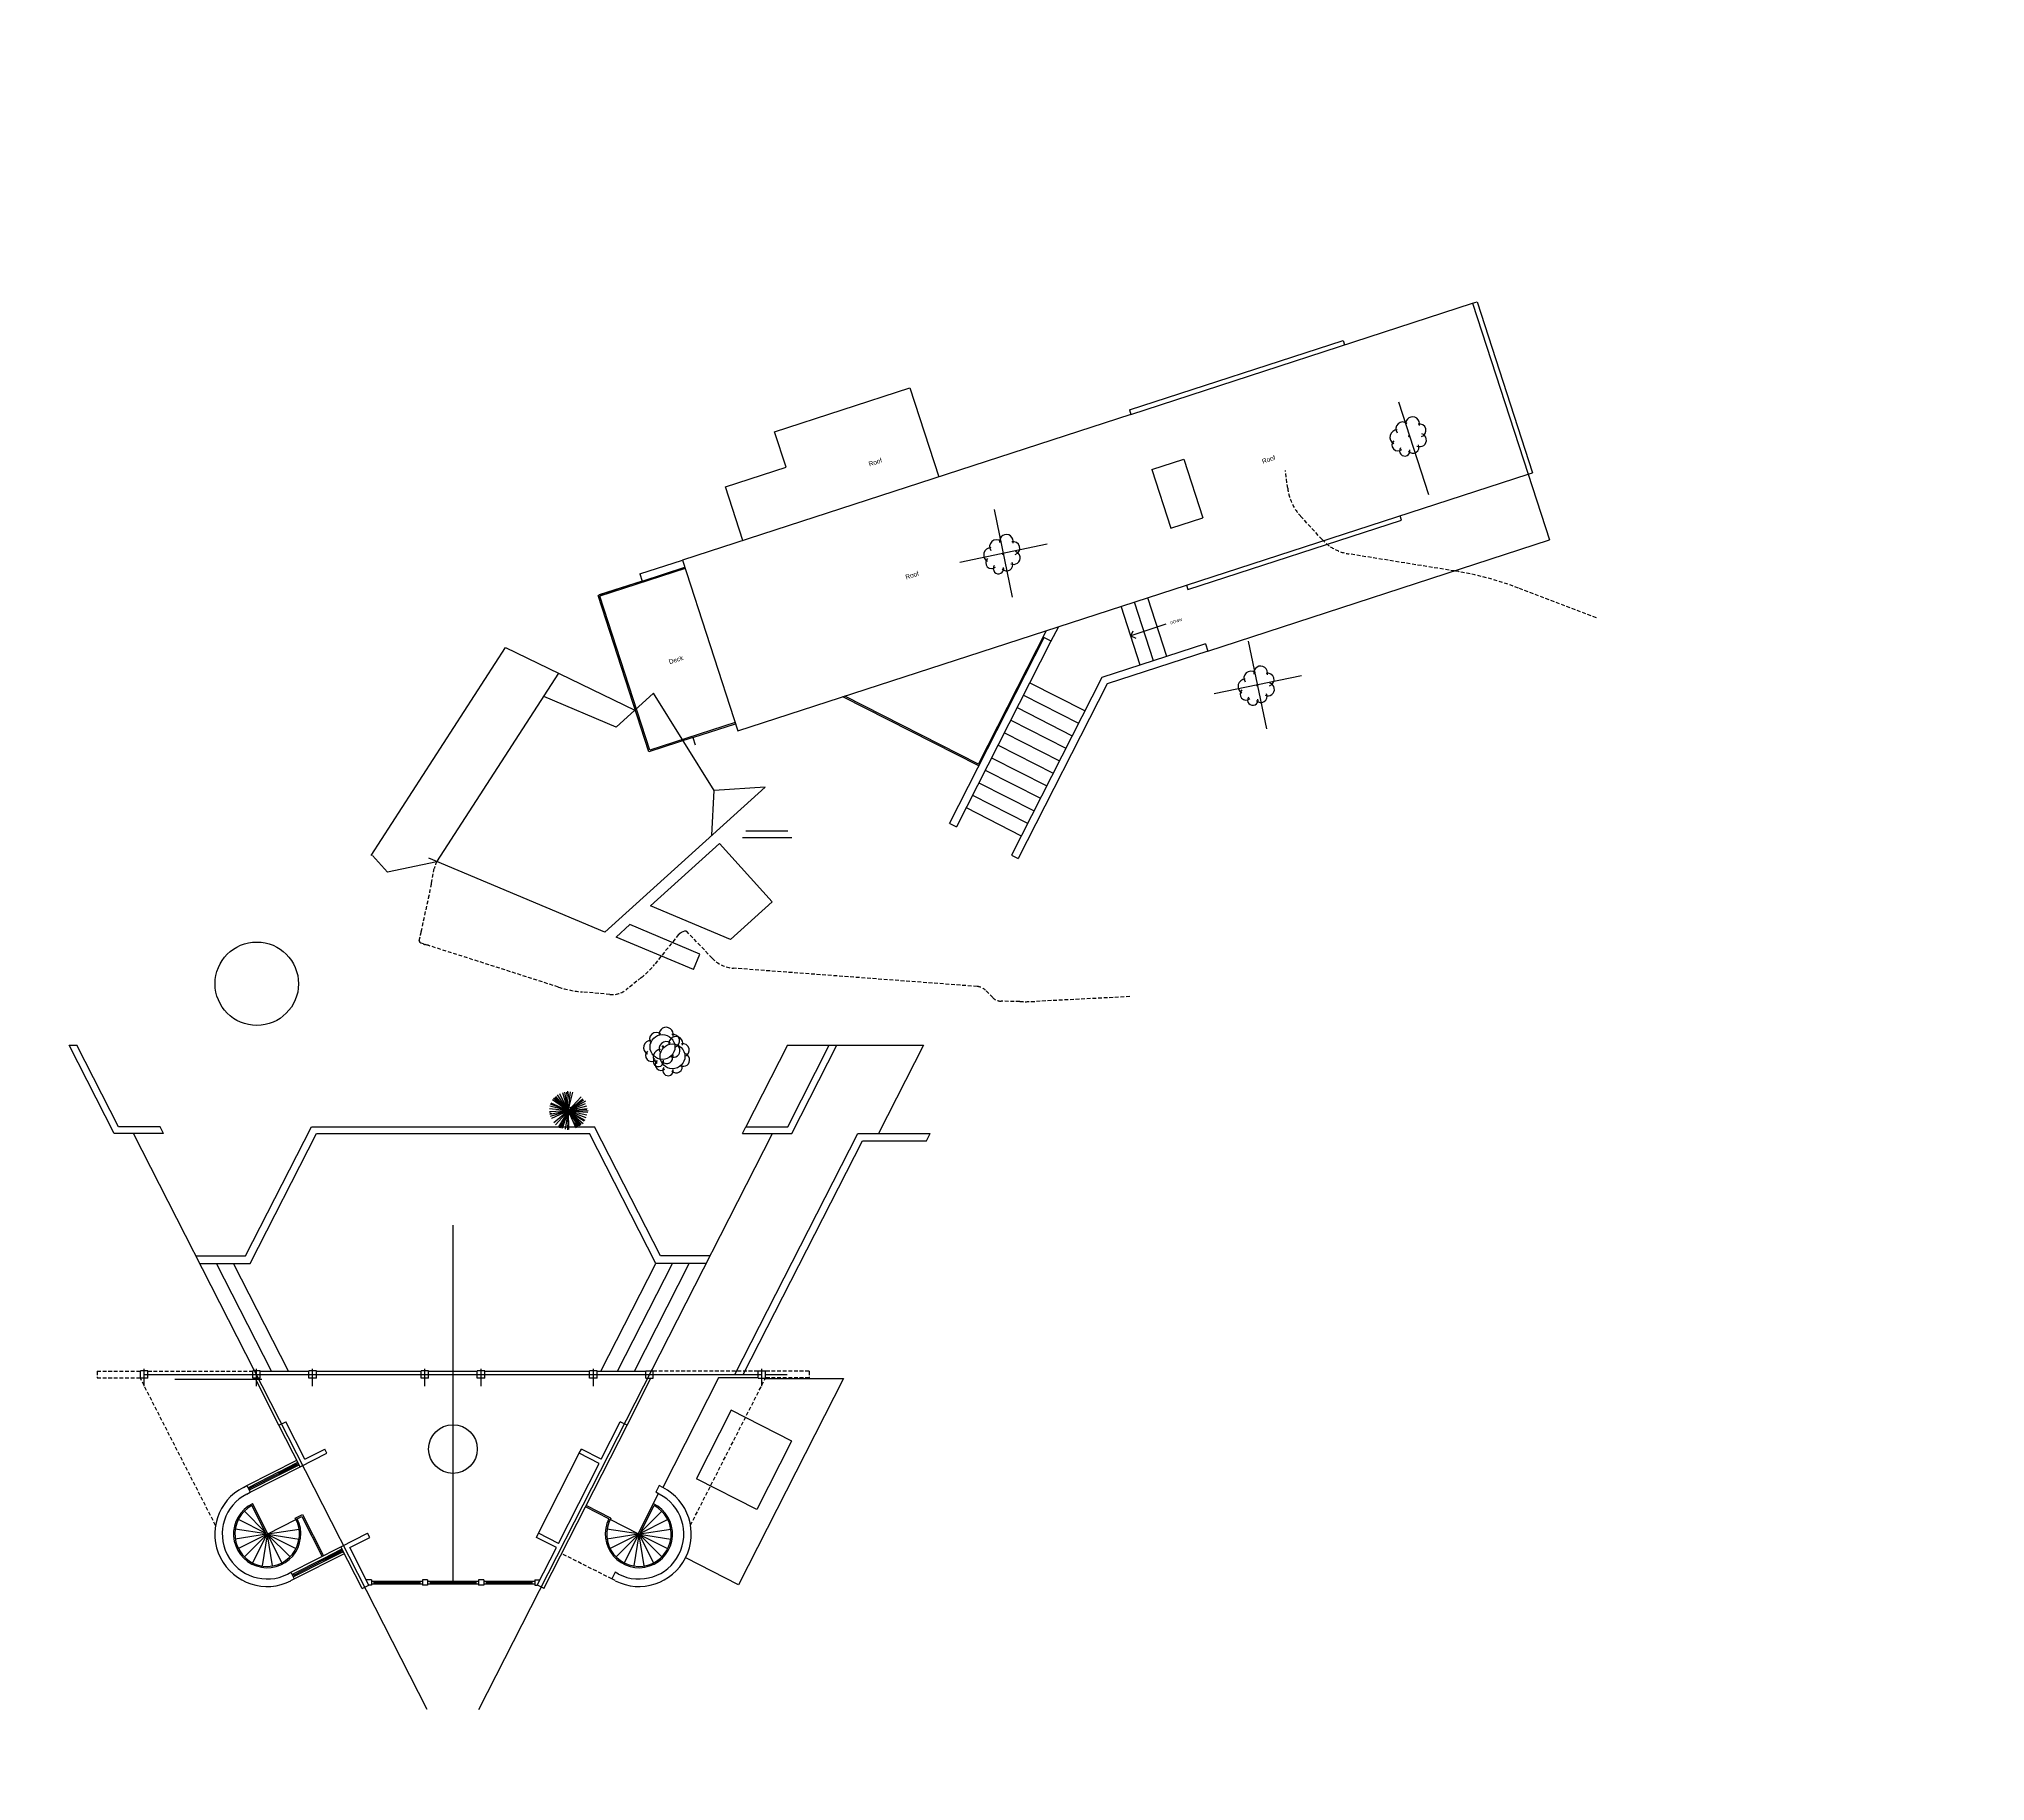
# Model space of a CAD drawing. Header units: inches. Extents: x -43639 to 75791, y -33466 to 47612.
# Drawn here: x 17078 to 19158, y 5129 to 6992 of the extents above; entities that cross this region are included whole.
import ezdxf

# ---------------------------------------------------------------- set-up
doc = ezdxf.new("R2010")
doc.units = ezdxf.units.IN
doc.header["$LTSCALE"] = 8
doc.header["$MEASUREMENT"] = 0
doc.linetypes.add('ACAD_ISO02W100', pattern=[15, 12, -3])
doc.linetypes.add('DASHED', pattern=[0.75, 0.5, -0.25])
doc.layers.get('0').update_dxf_attribs({"linetype": 'CONTINUOUS'})
for name, color, linetype in [('A-Elev', 7, 'CONTINUOUS'), ('A-Elev-South', 7, 'CONTINUOUS'), ('A-glazing', 252, 'CONTINUOUS'), ('A-millwork', 252, 'CONTINUOUS'), ('A-roof', 253, 'CONTINUOUS'), ('A-soffit', 251, 'ACAD_ISO02W100'), ('A-text', 254, 'CONTINUOUS'), ('A-walls', 7, 'CONTINUOUS'), ('construction', 160, 'CONTINUOUS'), ('CONT-HGH', 6, 'DASHED'), ('CONT-NML', 1, 'DASHED'), ('TREE', 3, 'CONTINUOUS')]:
    doc.layers.add(name, color=color, linetype=linetype)
doc.styles.get("Standard").update_dxf_attribs({"font": 'txt', "height": 0.2})

# ---------------------------------------------------------------- blocks, each defined once
blk = doc.blocks.new('PINETREE')
for p, q in [((0, 0), (-0.869831, 0.030011)), ((0, 0), (-0.869831, -0.086282)), ((0, 0), (-0.837788, -0.250404)), ((0, 0), (-0.81825, 0.248528)), ((-0.81825, 0.248528), (-0.81825, 0.248528)), ((0, 0), (-0.798712, 0.358256)), ((0, 0), (-0.798712, -0.359194)), ((0, 0), (-0.759636, -0.429532)), ((0, 0), (-0.746351, 0.451103)), ((-0.662929, 0.400682), (-0.688518, 0.497995)), ((0, 0), (-0.675232, 0.544887)), ((0, 0), (-0.675232, -0.530819)), ((0, 0), (-0.616618, -0.632106)), ((0, 0), (-0.584576, 0.654615)), ((0, 0), (-0.565038, -0.655553)), ((0, 0), (-0.486886, 0.724015)), ((0, 0), (-0.402482, 0.779348)), ((0, 0), (-0.343868, 0.794353)), ((0, 0), (-0.259464, -0.827178)), ((0, 0), (-0.194598, 0.864692)), ((0, 0), (-0.135984, -0.835619)), ((0, 0), (-0.116446, 0.880635)), ((0, 0), (-0.064085, -0.882511)), ((-0.057775, 0.436931), (-0.038294, 0.872194)), ((0, 0), (-0.018756, -0.87407)), ((0, 0), (0.026572, 0.880635)), ((0, 0), (0.124261, 0.880635)), ((0, 0), (0.234456, 0.841246)), ((0, 0), (0.377474, 0.786851)), ((0, 0), (0.461878, 0.747461)), ((0, 0), (0.54003, 0.685564)), ((0, 0), (0.669762, 0.584276)), ((0, 0), (0.741661, 0.497995)), ((0, 0), (0.884679, 0.0694)), ((0, 0), (0.877646, -0.040327)), ((0, 0), (0.865141, -0.094722)), ((0, 0), (0.826065, -0.289794)), ((0, 0), (0.793242, -0.414527)), ((0, 0), (0.728376, -0.507373)), ((0, 0), (0.118009, -0.897516)), ((0, 0), (0.032824, -0.859065)), ((0, 0), (0.403264, -0.780286)), ((0, 0), (0.514239, -0.718388)), ((0, 0), (0.637719, -0.663993)), ((0, 0), (0.286817, -0.835619)), ((0, 0), (0.696333, -0.617101)), ((0, 0), (0.916722, -0.211015)), ((0, 0), (0.228204, -0.843121)), ((0.36848, 0.321449), (0.592391, 0.685564)), ((-0.552229, -0.165054), (-0.831536, -0.328245)), ((-0.170074, -0.542198), (-0.187565, -0.835619)), ((0.535333, -0.372904), (0.676795, -0.53926))]:
    blk.add_line(p, q)
blk = doc.blocks.new('DCDSTREE')
at = {"const_width": 0.05567}
blk.add_lwpolyline([(-0.050861, -0.01564, 1), (0.004809, -0.01564, 1)], format="xyb", close=True, dxfattribs=at)
for centre, radius, start, end in [((-0.697665, 0.031649), 0.27, 90, 270), ((-0.472665, 0.324149), 0.334487, 47.726311, 199.653824), ((-0.022665, 0.436649), 0.318198, 8.130102, 171.869898), ((0.472335, 0.301649), 0.3245, 303.690068, 146.309932), ((0.504478, -0.141923), 0.302211, 246.16126, 60.708638), ((-0.636783, -0.38394), 0.243328, 104.489763, 329.250033), ((-0.24204, -0.519601), 0.275855, 177.662694, 343.412661), ((0.213585, -0.485851), 0.302916, 201.801409, 31.328693)]:
    blk.add_arc(centre, radius, start, end)

msp = doc.modelspace()

# ---------------------------------------------------------------- linework, layer by layer
at = {"layer": 'A-Elev'}
msp.add_circle((15493.2, 7498.6, 24022.6), 15658.3, dxfattribs=at)
at = {"layer": 'A-Elev-South', "color": 253}
for p, q in [((17720.1, 6419.7, 5012.2), (17765.8, 6434.6, -120)), ((17722.6, 6412.1, -120), (17768.2, 6427, -5252.2)), ((18324.8, 6345, -120), (18213.9, 6308.9, -120)), ((18327.3, 6337.3, -120), (18219.5, 6302.3, -120)), ((18213.9, 6308.9, -120), (18117.5, 6119.3, -120)), ((18219.5, 6302.3, -8376), (18124.6, 6115.7, -8376)), ((17777, 6244.8, -120), (17822.6, 6259.6, -120)), ((18117.5, 6119.3, -120), (18124.6, 6115.7, -120)), ((17877.9, 5916.1), (17833.6, 5828.9)), ((18023.2, 5916.1, -8376), (17975.2, 5821.8, -8376))]:
    msp.add_line(p, q, dxfattribs=at)
at = {"layer": 'A-Elev-South', "color": 252}
for p, q in [((18137, 6303.5, -120), (18195.3, 6273.8, -120)), ((18130.2, 6290.1, -120), (18189.1, 6260.2, -120)), ((18116.6, 6263.4, -120), (18175.5, 6233.4, -120)), ((18123.4, 6276.8, -120), (18182.3, 6246.8, -120)), ((18109.8, 6250, -120), (18168.7, 6220, -120)), ((18096.2, 6223.3, -120), (18155.1, 6193.3, -120)), ((18103, 6236.7, -120), (18161.9, 6206.7, -120)), ((18089.4, 6209.9, -120), (18148.3, 6179.9, -120)), ((18075.8, 6183.2, -120), (18134.7, 6153.2, -120)), ((18082.6, 6196.6, -120), (18141.5, 6166.6, -120)), ((18068.9, 6169.9, -120), (18127.9, 6139.8, -120))]:
    msp.add_line(p, q, dxfattribs=at)
at = {"layer": 'A-Elev-South', "color": 7}
msp.add_line((18051.4, 6153, -120), (18058.5, 6149.4, -120), dxfattribs=at)
at = {"layer": 'A-glazing'}
for p, q in [((18267.4, 6531.3, -120), (18301.7, 6542.5, -120)), ((18287.8, 6468.6, -120), (18322, 6479.7, -120)), ((17722.6, 6412.1, -120), (17676.9, 6397.3, -120)), ((18082.4, 6214.5, -120), (17937.3, 6288.4, -120))]:
    msp.add_line(p, q, dxfattribs=at)
at = {"layer": 'A-millwork'}
for p, q in [((18267.4, 6531.3, -120), (18287.8, 6468.6, -120)), ((18301.7, 6542.5, -120), (18322, 6479.7, -120)), ((17722.6, 6412.1, -120), (17675.5, 6396.8, -120)), ((17768.7, 6425.5, -4585.8), (17677.4, 6395.9, -120)), ((17729.9, 6229.5, -120), (17675.5, 6396.8, -120)), ((17730.9, 6231.3, -120), (17677.4, 6395.9, -120)), ((18082.2, 6216.4, -120), (17939.4, 6289.2, -120)), ((17822.2, 6261, -120), (17730.9, 6231.3, -120)), ((17777, 6244.8, -120), (17729.9, 6229.5, -120)), ((17611.8, 5394.4, -8376), (17655.4, 5479.9, -8376))]:
    msp.add_line(p, q, dxfattribs=at)
at = {"layer": 'A-roof'}
for p, q in [((18245.1, 6590.3, -120), (18610.3, 6709, -120)), ((18610.3, 6709, -120), (18615.1, 6710.5, -120)), ((18610.3, 6709, -120), (18669.6, 6526.4, -120)), ((18615.1, 6710.5, -120), (18674.4, 6527.9, -120)), ((18243.5, 6595.1, -120), (18471.8, 6669.2, -120)), ((18471.8, 6669.2, -120), (18473.3, 6664.5, -120)), ((18243.5, 6595.1, -120), (18245.1, 6590.3, -120)), ((18304.4, 6407.7, -120), (18669.6, 6526.4, -120)), ((18669.6, 6526.4, -120), (18674.4, 6527.9, -120)), ((18306, 6403, -120), (18534.2, 6477.1, -120)), ((18534.2, 6477.1, -120), (18532.7, 6481.9, -120)), ((18304.4, 6407.7, -120), (18306, 6403, -120))]:
    msp.add_line(p, q, dxfattribs=at)
at = {"layer": 'A-text'}
for p, q in [((18282.4, 6365.9, -120), (18244.9, 6353.7, -120)), ((18244.9, 6353.7, -120), (18247.6, 6359, -120)), ((18244.9, 6353.7, -120), (18250.2, 6351, -120))]:
    msp.add_line(p, q, dxfattribs=at)
at = {"layer": 'A-walls'}
for p, q in [((17864.2, 6571.7, -120), (18008.8, 6618.7, -120)), ((18008.8, 6618.7, -120), (18039.7, 6523.6, -120)), ((18245.1, 6590.3, -120), (17765.8, 6434.6, -120)), ((17876.6, 6533.7, -120), (17864.2, 6571.7, -120)), ((17811.9, 6512.7, -120), (17876.6, 6533.7, -120)), ((17830.4, 6455.6, -120), (17811.9, 6512.7, -120)), ((17765.8, 6434.6, -120), (17825.1, 6252, -120)), ((17825.1, 6252, -120), (18304.4, 6407.7, -120)), ((17110.4, 5916.1), (17118.4, 5916.1)), ((17211.1, 5821.8), (17207.5, 5828.9)), ((17821.7, 5564, -8370.1), (17953.1, 5821.8, -8370.1)), ((17830.7, 5564, -8370.1), (17958, 5813.8, -8370.1)), ((18026.6, 5813.8, -8376), (18030.6, 5821.8)), ((17520.6, 5343.2, -8370.1), (17520.6, 5723.7, -8370.1)), ((17186.5, 5560), (17186.5, 5568)), ((17194.5, 5568), (17186.5, 5568)), ((17194.5, 5560), (17186.5, 5560)), ((17194.5, 5560), (17194.5, 5568)), ((17306.5, 5560), (17306.5, 5568)), ((17314.5, 5568), (17306.5, 5568)), ((17314.5, 5560), (17306.5, 5560)), ((17314.5, 5560), (17314.5, 5568)), ((17314.5, 5567.5, -8376), (17366.5, 5567.5, -8376)), ((17374.5, 5568), (17366.5, 5568)), ((17366.5, 5560), (17366.5, 5568)), ((17374.5, 5560), (17366.5, 5560)), ((17374.5, 5560), (17374.5, 5568)), ((17374.5, 5567.5, -8376), (17486.5, 5567.5, -8376)), ((17494.5, 5568, -8376), (17486.5, 5568, -8376)), ((17486.5, 5560, -8376), (17486.5, 5568, -8376)), ((17494.5, 5560, -8376), (17486.5, 5560, -8376)), ((17494.5, 5560, -8376), (17494.5, 5568, -8376)), ((17494.5, 5567.5, -8376), (17546.5, 5567.5, -8376)), ((17554.5, 5568, -8376), (17546.5, 5568, -8376)), ((17546.5, 5560, -8376), (17546.5, 5568, -8376)), ((17554.5, 5560, -8376), (17546.5, 5560, -8376)), ((17554.5, 5560, -8376), (17554.5, 5568, -8376)), ((17554.5, 5567.5, -8376), (17666.5, 5567.5, -8376)), ((17666.5, 5560, -8376), (17666.5, 5568, -8376)), ((17674.5, 5568, -8376), (17666.5, 5568, -8376)), ((17674.5, 5560, -8376), (17666.5, 5560, -8376)), ((17674.5, 5560, -8376), (17674.5, 5568, -8376)), ((17674.5, 5567.5, -8376), (17726.5, 5567.5, -8376)), ((17726.5, 5560, -8376), (17726.5, 5568, -8376)), ((17726.5, 5568, -8376), (17734.5, 5568, -8376)), ((17726.5, 5560, -8376), (17734.5, 5560, -8376)), ((17734.5, 5560, -8376), (17734.5, 5568, -8376)), ((17821.7, 5564, -8370.1), (17830.7, 5564, -8370.1)), ((17846.5, 5568), (17854.5, 5568)), ((17846.5, 5560), (17846.5, 5568)), ((17846.5, 5560), (17854.5, 5560)), ((17854.5, 5560), (17854.5, 5568)), ((17334.5, 5509.9, 0), (17341.8, 5513.6, 0)), ((17362.2, 5473.5), (17341.8, 5513.6)), ((17678.9, 5473.5), (17699.3, 5513.6)), ((17706.6, 5509.9, 0), (17699.3, 5513.6, 0)), ((17357.2, 5465.4), (17334.5, 5509.9)), ((17617.7, 5335.4), (17706.6, 5509.9)), ((17357.2, 5465.4), (17385.7, 5479.9)), ((17362.2, 5473.5, 0), (17383.4, 5484.4, 0)), ((17385.7, 5479.9), (17383.4, 5484.4)), ((17655.4, 5479.9), (17657.7, 5484.4)), ((17655.4, 5479.9), (17657.7, 5484.4)), ((17655.4, 5479.9), (17657.7, 5484.4)), ((17678.9, 5473.5, 0), (17657.7, 5484.4, 0)), ((17303.2, 5442.4), (17334.9, 5458.5)), ((17334.2, 5459.9), (17335.5, 5460.5)), ((17335.6, 5457.2), (17334.2, 5459.9)), ((17336.9, 5457.9), (17335.5, 5460.5)), ((17335.6, 5457.2), (17336.9, 5457.9)), ((17336.5, 5460.2), (17335.9, 5459.9)), ((17336.5, 5460.2), (17337.2, 5458.9)), ((17336.6, 5458.5), (17337.2, 5458.9)), ((17336.9, 5459.5), (17353.4, 5467.9)), ((17353.7, 5468.9), (17353, 5468.6)), ((17353, 5468.6), (17353.7, 5467.3)), ((17353.4, 5469.6), (17354.7, 5470.3)), ((17354.7, 5466.9), (17353.4, 5469.6)), ((17353.7, 5467.3), (17354.4, 5467.6)), ((17354.7, 5466.9), (17356.1, 5467.6)), ((17633.2, 5383.5, -8376), (17676.8, 5469, -8376)), ((17296.5, 5443.4), (17300.1, 5445.3)), ((17300.1, 5445.3), (17303.7, 5438.2)), ((17300.1, 5436.3), (17303.7, 5438.2)), ((17301.2, 5443.1), (17302.6, 5443.7)), ((17302.6, 5443.7), (17303.9, 5441.1)), ((17302.6, 5440.4), (17303.9, 5441.1)), ((17741, 5445.3), (17737.4, 5438.2)), ((17741, 5436.3), (17737.4, 5438.2)), ((17744.6, 5443.4), (17741, 5445.3)), ((17400.8, 5379.9, 0), (17429.2, 5394.4, 0)), ((17410.1, 5379), (17431.5, 5389.9)), ((17431.5, 5389.9), (17429.2, 5394.4)), ((17609.6, 5389.9), (17611.8, 5394.4)), ((17609.6, 5389.9), (17611.8, 5394.4)), ((17631, 5379), (17609.6, 5389.9)), ((17633.2, 5383.5, 0), (17611.8, 5394.4, 0)), ((17381.4, 5367.2), (17382.7, 5367.9)), ((17381.4, 5367.2), (17382.8, 5364.5)), ((17382.7, 5367.9), (17384.1, 5365.2)), ((17383.1, 5367.2), (17383.8, 5367.5)), ((17384.4, 5366.2), (17383.8, 5367.5)), ((17384.1, 5366.9), (17400.6, 5375.3)), ((17400.2, 5375.9), (17400.9, 5376.3)), ((17400.9, 5374.6), (17400.2, 5375.9)), ((17400.6, 5377), (17401.9, 5377.6)), ((17400.6, 5377), (17401.9, 5374.3)), ((17423.5, 5335.3), (17400.8, 5379.9)), ((17401.6, 5374.9), (17400.9, 5374.6)), ((17401.9, 5374.3), (17403.3, 5375)), ((17430.5, 5338.9), (17410.1, 5379)), ((17610.5, 5338.9), (17631, 5379)), ((17343.7, 5350.8, 0), (17347.3, 5352.6, 0)), ((17347.3, 5352.6), (17350.9, 5345.5)), ((17348.4, 5350.4), (17349.8, 5351.1)), ((17349.8, 5351.1), (17351.1, 5348.4)), ((17349.8, 5347.7), (17351.1, 5348.4)), ((17350.5, 5349.7), (17382.1, 5365.9)), ((17382.8, 5364.5), (17384.1, 5365.2)), ((17384.4, 5366.2), (17383.8, 5365.9)), ((17693.8, 5352.6), (17690.1, 5345.5)), ((17697.4, 5350.8, 0), (17693.8, 5352.6, 0)), ((17347.3, 5343.7), (17350.9, 5345.5)), ((17423.5, 5335.3, 0), (17430.5, 5338.9, 0)), ((17430.6, 5344.5, -8370.1), (17427.9, 5344.5, -8370.1)), ((17433.4, 5339, -8370.1), (17430.5, 5339, -8370.1)), ((17433.4, 5344.5, -8370.1), (17430.6, 5344.5, -8370.1)), ((17433.4, 5344.5, -8370.1), (17433.4, 5339, -8370.1)), ((17433.4, 5343.2, -8370.1), (17436.4, 5343.2, -8370.1)), ((17433.4, 5340.2, -8370.1), (17436.4, 5340.2, -8370.1)), ((17436.4, 5340.2, -8370.1), (17436.4, 5343.2, -8370.1)), ((17436.4, 5341.7, -8370.1), (17484.9, 5341.7, -8370.1)), ((17484.9, 5343.2, -8370.1), (17484.9, 5340.2, -8370.1)), ((17484.9, 5343.2, -8370.1), (17487.9, 5343.2, -8370.1)), ((17484.9, 5340.2, -8370.1), (17487.9, 5340.2, -8370.1)), ((17487.9, 5344.5, -8370.1), (17487.9, 5339, -8370.1)), ((17490.6, 5344.5, -8370.1), (17487.9, 5344.5, -8370.1)), ((17493.4, 5339, -8370.1), (17487.9, 5339, -8370.1)), ((17493.4, 5344.5, -8370.1), (17490.6, 5344.5, -8370.1)), ((17493.4, 5344.5, -8370.1), (17493.4, 5339, -8370.1)), ((17493.4, 5343.2, -8370.1), (17496.4, 5343.2, -8370.1)), ((17493.4, 5340.2, -8370.1), (17496.4, 5340.2, -8370.1)), ((17496.4, 5340.2, -8370.1), (17496.4, 5343.2, -8370.1)), ((17496.4, 5341.7, -8370.1), (17544.9, 5341.7, -8370.1)), ((17544.9, 5343.2, -8370.1), (17547.9, 5343.2, -8370.1)), ((17544.9, 5343.2, -8370.1), (17544.9, 5340.2, -8370.1)), ((17544.9, 5340.2, -8370.1), (17547.9, 5340.2, -8370.1)), ((17550.6, 5344.5, -8370.1), (17547.9, 5344.5, -8370.1)), ((17547.9, 5344.5, -8370.1), (17547.9, 5339, -8370.1)), ((17553.4, 5339, -8370.1), (17547.9, 5339, -8370.1)), ((17553.4, 5344.5, -8370.1), (17550.6, 5344.5, -8370.1)), ((17553.4, 5344.5, -8370.1), (17553.4, 5339, -8370.1)), ((17553.4, 5343.2, -8370.1), (17556.4, 5343.2, -8370.1)), ((17553.4, 5340.2, -8370.1), (17556.4, 5340.2, -8370.1)), ((17556.4, 5340.2, -8370.1), (17556.4, 5343.2, -8370.1)), ((17556.4, 5341.7, -8370.1), (17604.9, 5341.7, -8370.1)), ((17604.9, 5343.2, -8370.1), (17604.9, 5340.2, -8370.1)), ((17604.9, 5343.2, -8370.1), (17607.9, 5343.2, -8370.1)), ((17604.9, 5340.2, -8370.1), (17607.9, 5340.2, -8370.1)), ((17607.9, 5344.5, -8370.1), (17610.6, 5344.5, -8370.1)), ((17607.9, 5344.5, -8370.1), (17607.9, 5339, -8370.1)), ((17607.9, 5339, -8370.1), (17610.6, 5339, -8370.1)), ((17610.6, 5344.5, -8370.1), (17613.4, 5344.5, -8370.1)), ((17617.8, 5335.3, 0), (17610.7, 5338.9, 0)), ((17693.8, 5343.7), (17690.1, 5345.5))]:
    msp.add_line(p, q, dxfattribs=at)
at = {"layer": 'A-walls', "color": 253}
for p, q in [((18669.6, 6526.4, -120), (18692.5, 6456, -120)), ((18327.3, 6337.3, -120), (18692.5, 6456, -120)), ((17720.1, 6419.7, -5267.6), (17722.6, 6412.1, -5267.6)), ((18051.2, 6153.1, -8376), (18152.3, 6351.7, -8376)), ((18082.2, 6216.4, -8376), (18154.9, 6359.1, -8376)), ((18159.7, 6347.9, -120), (18151.4, 6352.2, -120)), ((18324.8, 6345, -120), (18327.3, 6337.3, -120)), ((17777, 6244.8, -120), (17779.4, 6237.1, -120)), ((17877.9, 5916.1), (17922.7, 5916.1)), ((17930.7, 5916.1), (18023.2, 5916.1)), ((17308.4, 5568), (17179.1, 5821.8)), ((17732.6, 5568), (17862, 5821.8)), ((17300.1, 5445.3), (17353.6, 5472.5)), ((17303.7, 5438.2), (17357.2, 5465.4)), ((17718.5, 5393.9), (17740.3, 5436.7)), ((17321.2, 5393.2), (17305.6, 5423.9)), ((17322.6, 5393.9), (17306.2, 5426)), ((17351.9, 5410.5), (17359.5, 5414.4)), ((17354, 5409.9), (17358.9, 5412.4)), ((17358.9, 5412.4), (17380.7, 5369.6)), ((17359.5, 5414.4), (17382, 5370.3)), ((17687.1, 5409.9), (17662.1, 5422.6)), ((17689.1, 5410.5), (17662.8, 5424)), ((17719.8, 5393.2), (17735.5, 5423.9)), ((17347.3, 5352.6), (17400.8, 5379.9)), ((17350.9, 5345.5), (17404.4, 5372.7)), ((17436.4, 5343.2, -8370.1), (17484.9, 5343.2, -8370.1)), ((17436.4, 5340.2, -8370.1), (17484.9, 5340.2, -8370.1)), ((17496.4, 5343.2, -8370.1), (17544.9, 5343.2, -8370.1)), ((17496.4, 5340.2, -8370.1), (17544.9, 5340.2, -8370.1)), ((17556.4, 5343.2, -8370.1), (17604.9, 5343.2, -8370.1)), ((17556.4, 5340.2, -8370.1), (17604.9, 5340.2, -8370.1))]:
    msp.add_line(p, q, dxfattribs=at)
at = {"layer": 'A-walls', "color": 252}
for p, q in [((18269.3, 6326.9, -120), (18248.9, 6389.7, -120)), ((18283.6, 6331.6, -120), (18263.2, 6394.3, -120)), ((18255.1, 6322.3, -120), (18234.7, 6385.1, -120)), ((17298.9, 5690.8), (17369.3, 5828.9)), ((17369.3, 5828.9), (17671.8, 5828.9)), ((17742.2, 5690.8), (17671.8, 5828.9)), ((17303.8, 5682.8), (17374.6, 5821.8)), ((17374.6, 5821.8), (17666.5, 5821.8)), ((17737.3, 5682.8), (17666.5, 5821.8)), ((17245.9, 5690.8), (17298.9, 5690.8)), ((17250, 5682.8), (17303.8, 5682.8)), ((17326.7, 5567.5), (17267.9, 5682.8)), ((17344.6, 5567.5), (17285.9, 5682.8)), ((17678.5, 5567.5), (17737.3, 5682.8)), ((17696.5, 5567.5), (17755.2, 5682.8)), ((17714.4, 5567.5), (17773.1, 5682.8)), ((17791.1, 5682.8), (17737.3, 5682.8)), ((17795.2, 5690.8), (17742.2, 5690.8)), ((17334.5, 5509.9, 0), (17309, 5560, 0)), ((17706.6, 5509.9, 0), (17732.1, 5560, 0)), ((17804.2, 5560.4, -20676.9), (17744.6, 5443.4, -20676.9)), ((17937.9, 5559.7, -16746.1), (17825.6, 5339.4, -16746.1)), ((17830.7, 5564, -8370.1), (17846.5, 5564)), ((17854.5, 5564, -8370.1), (17877.8, 5564, 3930.8)), ((17854.5, 5559.7), (17937.9, 5559.7)), ((17817.8, 5525.8, -25122.1), (17780.6, 5452.8, -25122.1)), ((17882.5, 5492.9, -25122.1), (17817.9, 5525.8, -25122.1)), ((17882.4, 5492.9, -25122.1), (17845.2, 5419.9, -25122.1)), ((17302.6, 5443.7), (17334.2, 5459.9)), ((17303.9, 5441.1), (17335.6, 5457.2)), ((17335.5, 5460.5), (17353.4, 5469.6)), ((17336.5, 5460.2), (17353, 5468.6)), ((17336.9, 5457.9), (17354.7, 5466.9)), ((17337.2, 5458.9), (17353.7, 5467.3)), ((17845.2, 5419.8, -25122.1), (17780.7, 5452.7, -25122.1)), ((17320.8, 5394.1), (17291.2, 5409.2)), ((17320.2, 5395.3), (17297.5, 5417.9)), ((17322.6, 5393.9), (17352.7, 5409.2)), ((17718.5, 5393.9), (17688.4, 5409.2)), ((17720.3, 5394.1), (17749.9, 5409.2)), ((17720.9, 5395.3), (17743.6, 5417.9)), ((17321, 5393.7), (17287.8, 5398.9)), ((17321.1, 5393.4), (17287.8, 5388.2)), ((17321.2, 5393.2), (17291.2, 5377.9)), ((17321.4, 5393), (17297.5, 5369.2)), ((17321.6, 5392.9), (17306.2, 5362.8)), ((17321.8, 5392.8), (17316.5, 5359.5)), ((17322, 5392.8), (17327.3, 5359.5)), ((17322.3, 5392.9), (17337.6, 5362.8)), ((17322.4, 5393), (17346.3, 5369.2)), ((17322.6, 5393.2), (17352.7, 5377.9)), ((17322.7, 5393.7), (17356, 5398.9)), ((17322.7, 5393.4), (17356, 5388.2)), ((17718.4, 5393.7), (17685.1, 5398.9)), ((17718.4, 5393.4), (17685.1, 5388.2)), ((17718.5, 5393.2), (17688.4, 5377.9)), ((17718.6, 5393), (17694.8, 5369.2)), ((17718.8, 5392.9), (17703.5, 5362.8)), ((17719.1, 5392.8), (17713.8, 5359.5)), ((17719.3, 5392.8), (17724.6, 5359.5)), ((17719.5, 5392.9), (17734.8, 5362.8)), ((17719.7, 5393), (17743.6, 5369.2)), ((17719.8, 5393.2), (17749.9, 5377.9)), ((17720, 5393.4), (17753.2, 5388.2)), ((17720.1, 5393.7), (17753.2, 5398.9)), ((17349.8, 5351.1), (17381.4, 5367.2)), ((17382.7, 5367.9), (17400.6, 5377)), ((17383.8, 5367.5), (17400.2, 5375.9)), ((17384.1, 5365.2), (17401.9, 5374.3)), ((17384.4, 5366.2), (17400.9, 5374.6)), ((17825.6, 5339.4), (17769.2, 5368.1)), ((17351.1, 5348.4), (17382.8, 5364.5))]:
    msp.add_line(p, q, dxfattribs=at)
at = {"layer": 'A-walls', "color": 254}
for p, q in [((18159.2, 6347, -120), (18058.5, 6149.4, -120)), ((18167.5, 6363.2, -120), (18159.2, 6347, -120))]:
    msp.add_line(p, q, dxfattribs=at)
at = {"layer": 'A-walls', "color": 7}
for p, q in [((17829.9, 6138.1), (17882.6, 6138.1)), ((17833.6, 6145.2), (17878.2, 6145.2)), ((17158.5, 5821.8), (17110.4, 5916.1)), ((17162.9, 5828.9), (17118.4, 5916.1)), ((17878.2, 5828.9), (17922.7, 5916.1)), ((17882.6, 5821.8), (17930.7, 5916.1)), ((17922.7, 5916.1), (17930.7, 5916.1)), ((17207.5, 5828.9), (17162.9, 5828.9)), ((17829.9, 5821.8), (17833.6, 5828.9)), ((17833.6, 5828.9), (17878.2, 5828.9)), ((17211.1, 5821.8), (17158.5, 5821.8)), ((17829.9, 5821.8), (17882.6, 5821.8)), ((17953.1, 5821.8), (18030.6, 5821.8)), ((17958, 5813.8, -8376), (18026.6, 5813.8, -8376)), ((17676.8, 5469), (17655.4, 5479.9)), ((17631, 5379), (17609.6, 5389.9)), ((17633.2, 5383.5), (17611.8, 5394.4))]:
    msp.add_line(p, q, dxfattribs=at)
at = {"layer": 'A-walls', "color": 252, "linetype": 'DASHED'}
for p, q in [((17140.1, 5567.5, -8376), (17186.5, 5567.5, -8376)), ((17140.1, 5567.5, -8376), (17140.1, 5560.4, -8376)), ((17140.1, 5560.4, -8376), (17186.5, 5560.4, -8376)), ((17266.8, 5402.8, -8376), (17186.5, 5560, -8376)), ((17194.5, 5567.5, -8376), (17306.5, 5567.5, -8376)), ((17846.5, 5567.5, -8376), (17734.5, 5567.5, -8376)), ((17774.4, 5403.1, -8376), (17854.5, 5560.4, -8376)), ((17901, 5567.5, -8376), (17854.5, 5567.5, -8376)), ((17901, 5560.4, -8376), (17854.5, 5560.4, -8376)), ((17901, 5567.5, -8376), (17901, 5560.4, -8376))]:
    msp.add_line(p, q, dxfattribs=at)
at = {"layer": 'A-walls', "color": 5}
for p, q in [((17190.5, 5551.5, -8376), (17190.5, 5570.2, -8376)), ((17190.5, 5564), (17850.5, 5564)), ((17223.3, 5559, -16512), (17316.3, 5559, -16512)), ((17492.9, 5206.1), (17307.4, 5570.2)), ((17310.5, 5551.5), (17310.5, 5570.2)), ((17370.5, 5551.5), (17370.5, 5570.2)), ((17490.5, 5551.5, -8376), (17490.5, 5570.2, -8376)), ((17548.2, 5206.1), (17733.7, 5570.2)), ((17550.5, 5551.5, -8376), (17550.5, 5570.2, -8376)), ((17670.5, 5551.5, -8376), (17670.5, 5570.2, -8376)), ((17850.5, 5551.5, -8376), (17850.5, 5570.2, -8376))]:
    msp.add_line(p, q, dxfattribs=at)
at = {"layer": 'A-walls', "color": 252, "linetype": 'Continuous'}
msp.add_line((17846.5, 5560.4, -8376), (17804.2, 5560.4, -8376), dxfattribs=at)
at = {"layer": 'A-walls', "color": 253, "linetype": 'DASHED'}
msp.add_line((17690.1, 5345.5), (17636.7, 5372.7), dxfattribs=at)
at = {"layer": 'A-walls', "color": 3}
msp.add_circle((17520.5, 5484.4), 26, dxfattribs=at)
at = {"layer": 'A-walls'}
for centre, radius, start, end in [((17321.9, 5393.5), 56, 117, 297), ((17321.9, 5393.5), 48, 117, 297), ((17719.2, 5393.5), 56, 243, 63), ((17719.2, 5393.5), 48, 243, 63), ((17321.9, 5393.5), 0.75, 207, 27), ((17719.2, 5393.5), 0.75, 153, 333)]:
    msp.add_arc(centre, radius, start, end, dxfattribs=at)
at = {"layer": 'A-walls', "color": 253}
for centre, radius, start, end in [((17321.9, 5393.5), 36, 115.8063, 27), ((17321.9, 5393.5), 34.5, 118.2457, 29.4919), ((17719.2, 5393.5), 36, 153, 64.1937), ((17719.2, 5393.5), 34.5, 150.5081, 61.7543)]:
    msp.add_arc(centre, radius, start, end, dxfattribs=at)
at = {"layer": 'construction'}
for p, q in [((18531, 6603.6, -120), (18563.2, 6504.5, -120)), ((18118.6, 6395, -120), (18099.1, 6488.5, -120)), ((18155.6, 6451.5, -120), (18062.1, 6432, -120)), ((18390.3, 6254.3, -120), (18370.9, 6347.9, -120)), ((17433, 6118.8, 16440), (17576.5, 6341, 16440)), ((17576.5, 6341, 16440), (17714.8, 6274.2, -120)), ((17503.4, 6112, 8160), (17633.5, 6313.5, 8160)), ((18427.4, 6310.8, -120), (18333.9, 6291.4, -120)), ((17694.8, 6256.1, -120), (17617.5, 6288.7, -120)), ((17694.8, 6256.1, -120), (17734.9, 6292.3, -120)), ((17799.6, 6188.3, -120), (17734.9, 6292.3, -120)), ((17854, 6191.7, -120), (17682.7, 6036.7, -120)), ((17797.2, 6140.4, -120), (17799.6, 6188.3, -120)), ((17854, 6191.7, -120), (17799.6, 6188.3, -120)), ((17450.4, 6100.8, 8160), (17434.3, 6118.6, 8160)), ((17682.7, 6036.7, -120), (17494.7, 6116, -120)), ((17805.3, 6131.5, -120), (17731.7, 6064.9, -120)), ((17861.6, 6069.2, -120), (17805.3, 6131.5, -120)), ((17503.2, 6112.1, 8160), (17450.4, 6100.8, 8160)), ((17817.1, 6028.9, -120), (17731.7, 6064.9, -120)), ((17817.1, 6028.9, -120), (17861.6, 6069.2, -120)), ((17709.6, 6044.9, -120), (17694.9, 6031.6, -120)), ((17784.5, 6013.4, -120), (17709.6, 6044.9, -120)), ((17777.5, 5996.8, -120), (17694.9, 6031.6, -120)), ((17777.5, 5996.8, -120), (17784.5, 6013.4, -120))]:
    msp.add_line(p, q, dxfattribs=at)
for centre, radius in [((17744.4, 5914.1, -120), 13.3), ((17755.1, 5904.1, -120), 13.3), ((17643.6, 5845.9, -120), 4.15)]:
    msp.add_circle(centre, radius, dxfattribs=at)
at = {"layer": 'CONT-HGH', "elevation": 8160}
msp.add_lwpolyline([(18243.9, 5967.9), (18143, 5962.8, -0.017387), (18126.2, 5962.6), (18106.4, 5963, -0.196046), (18097.3, 5966.9), (18089.8, 5974.6, 0.18184), (18080.7, 5978.8), (17820.2, 5998.3, -0.185969), (17797.4, 6009.1), (17770.8, 6037.1, 0.312338), (17767.8, 6037.8), (17764.5, 6036.3, 0.12319), (17761.6, 6034.2), (17735.9, 6002.3, -0.05313), (17721.7, 5988.2), (17706.1, 5975.6, -0.194971), (17688.2, 5970.2), (17658.9, 5972.9, -0.054741), (17633.3, 5978.1), (17494.7, 6022.5, 0.011578), (17492.8, 6023.1), (17490.9, 6023.6, -0.021876), (17489, 6024.2), (17486.4, 6025.2, -0.145589), (17485.4, 6025.9), (17484.7, 6026.9, -0.221942), (17484.4, 6028), (17485.7, 6033.4, 0.004814), (17486.6, 6037.3), (17494.4, 6073.1, 0.006986), (17497.6, 6089.2), (17500.6, 6105.3, -0.107774), (17503.6, 6112.4)], format="xyb", dxfattribs=at)
at = {"layer": 'CONT-NML', "color": 251, "elevation": 8256}
msp.add_lwpolyline([(18742.5, 6372.9), (18659.3, 6404.6, 0.051368), (18591, 6422.9), (18477.9, 6441.1, -0.16873), (18449.4, 6456.5), (18426.2, 6481.7, -0.157042), (18412.6, 6511.3), (18410.3, 6530.2, -0.130528)], format="xyb", dxfattribs=at)
at = {"layer": 'TREE'}
msp.add_circle((17310.8, 5981.7, -120), 44.6, dxfattribs=at)

# ---------------------------------------------------------------- block references
at = {"layer": 'TREE', "xscale": 23.04000000000087, "yscale": 23.03999999999996, "zscale": 23.03999999999999, "rotation": 42.149}
for name, p in [('DCDSTREE', (18542.7, 6567.7, -120)), ('DCDSTREE', (18108.5, 6441.9, -120)), ('DCDSTREE', (18380.3, 6301.3, -120)), ('DCDSTREE', (17745, 5915.2, -120)), ('DCDSTREE', (17755.3, 5905.4, -120)), ('PINETREE', (17643.6, 5845.9, -120))]:
    msp.add_blockref(name, p, dxfattribs=at)

# ---------------------------------------------------------------- texts
at = {"layer": 'A-soffit', "color": 7}
for s, p in [('Roof', (17965.7, 6534.6, -120)), ('Roof', (18386.1, 6537.5, -120)), ('Roof', (18005, 6413.7, -120)), ('Deck', (17752.1, 6323.1, -120))]:
    msp.add_text(s, height=5, rotation=18, dxfattribs=at).set_placement(p)
at = {"layer": 'A-text'}
msp.add_text('DOWN', height=3, rotation=18, dxfattribs=at).set_placement((18287.6, 6365.7, -120))

doc.saveas('drawing.dxf')
